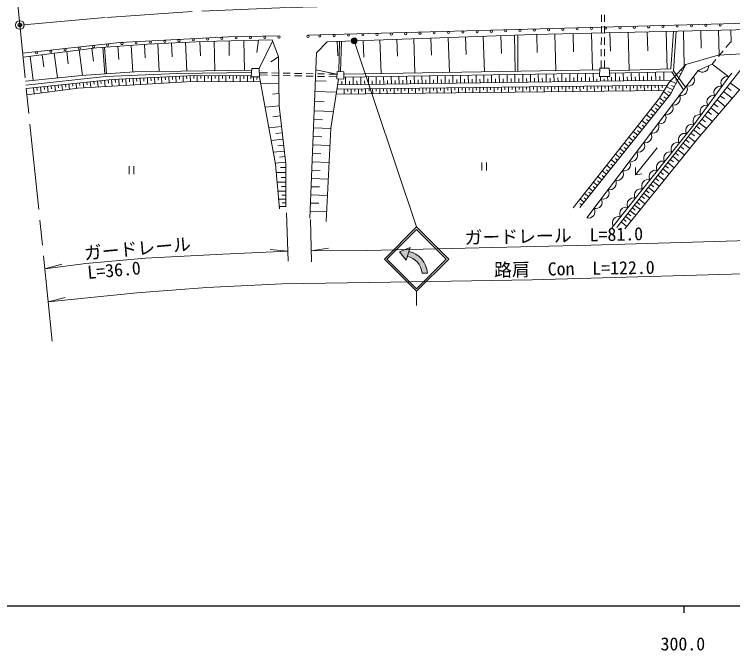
# Model space of a CAD drawing. Units: millimetres at full size, sheet at 1:1000; details may follow other scales. Extents: x 40000 to 680000, y 20000 to 380000.
# Drawn here: x 274340 to 374806, y 198715 to 287694 of the extents above; entities that cross this region are included whole.
import ezdxf
from ezdxf.enums import TextEntityAlignment as Align

# ---------------------------------------------------------------- set-up
doc = ezdxf.new("R2010")
doc.units = ezdxf.units.MM
doc.header["$LTSCALE"] = 1000
doc.header["$PDMODE"] = 32
doc.header["$PDSIZE"] = 500
doc.linetypes.add('CHAIN', pattern=[18.5, 12, -1.5, 3.5, -1.5])
for name, color, linetype, lineweight in [('M-BGD', 7, 'Continuous', 13), ('M-BMK', 2, 'CHAIN', 13), ('M-BMK-SRVR', 3, 'Continuous', 13), ('M-STR-HTXT', 7, 'Continuous', 13), ('M-STR-STRC', 7, 'Continuous', 13), ('M-TTL-BAND', 7, 'Continuous', 25)]:
    doc.layers.add(name, color=color, linetype=linetype, lineweight=lineweight)
doc.layers.add('M-OTRS', color=6, linetype='Continuous')
doc.styles.add('ＭＳ ゴシック', font='')
doc.styles.get('ＭＳ ゴシック').set_extended_font_data('MS Gothic')

msp = doc.modelspace()

# ---------------------------------------------------------------- hatches: boundary and pattern name
at = {"layer": 'M-STR-STRC'}
for points in [[(321547, 283797, -1), (322222, 284226, -0.41421), (322100, 283674, -0.41421)], [(329683, 255071), (328213, 254506), (329125, 253322)], [(329683, 255071), (328213, 254506), (329125, 253322)], [(329517, 254551), (329683, 255071), (328213, 254506), (329125, 253322), (329291, 253841)], [(329517, 254551), (329517, 254551), (329291, 253841), (329291, 253841, -0.33505), (331367, 251518), (331367, 251518), (332110, 251520), (332110, 251520, 0.33299)]]:
    msp.add_hatch(color=256, dxfattribs=at).paths.add_polyline_path(points)

# ---------------------------------------------------------------- linework, layer by layer
at = {"layer": 'M-BGD'}
for p, q in [((356455, 287646), (356451, 286646)), ((356874, 287642), (356875, 286642)), ((356449, 286046), (356446, 285046)), ((356875, 286042), (356875, 285042)), ((367917, 285363), (368031, 280454)), ((370372, 285419), (370428, 282965)), ((372826, 285476), (372907, 281979)), ((374574, 285516), (374615, 283768)), ((332611, 284380), (332695, 281976)), ((335015, 284464), (335185, 279572)), ((337461, 284549), (337546, 282103)), ((339907, 284634), (340080, 279656)), ((342396, 284720), (342482, 282231)), ((344380, 279731), (344306, 284786)), ((344762, 284802), (344757, 279737)), ((347416, 284889), (347475, 282357)), ((349949, 284948), (350067, 279829)), ((352508, 285007), (352567, 282448)), ((355068, 285066), (355186, 279918)), ((356444, 284446), (356440, 283446)), ((356876, 284442), (356876, 283442)), ((357642, 285125), (357701, 282551)), ((360216, 285185), (360338, 279888)), ((362864, 285246), (362925, 282597)), ((365513, 285307), (365634, 280044)), ((290671, 283363), (290929, 279649)), ((292528, 283492), (292657, 281635)), ((294387, 283595), (294585, 279712)), ((296328, 283693), (296427, 281752)), ((298269, 283792), (298474, 279767)), ((300282, 283895), (300384, 281882)), ((302296, 283953), (302387, 279822)), ((304362, 283998), (304407, 281932)), ((306427, 284043), (306518, 279880)), ((308508, 284088), (308276, 282351)), ((310467, 283954), (308592, 280120)), ((319505, 283926), (319576, 281888)), ((319744, 279687), (319822, 283937)), ((320086, 283946), (319945, 279679)), ((323118, 284051), (323200, 281688)), ((325481, 284133), (325645, 279407)), ((327844, 284215), (327926, 281852)), ((330207, 284297), (330374, 279488)), ((374486, 283824), (373847, 283055)), ((281661, 282489), (281884, 280758)), ((283392, 282713), (283851, 279156)), ((285171, 282942), (285400, 281164)), ((286737, 283091), (286996, 279375)), ((286956, 283106), (287213, 279390)), ((288813, 283235), (288942, 281377)), ((356438, 282846), (356435, 281846)), ((356876, 282842), (356877, 281842)), ((373464, 282593), (372825, 281824)), ((276554, 281830), (276990, 278455)), ((278242, 282048), (278459, 280360)), ((279929, 282266), (280376, 278803)), ((311285, 281733), (310222, 281040)), ((372442, 281362), (371930, 280746)), ((356433, 281246), (356429, 280168)), ((356877, 281242), (356878, 280161)), ((371930, 280746), (374282, 278966)), ((308610, 279535), (309736, 279513)), ((310336, 279501), (311336, 279482)), ((311935, 279470), (312935, 279451)), ((313535, 279439), (314535, 279420)), ((315135, 279408), (316135, 279389)), ((316493, 279917), (319460, 279324)), ((316735, 279377), (317734, 279358)), ((318334, 279346), (319460, 279324)), ((320417, 279316), (356200, 279935)), ((320417, 278892), (356181, 279451)), ((346549, 278208), (346533, 279300)), ((347642, 278223), (347626, 279317)), ((348737, 278239), (348721, 279334)), ((349833, 278255), (349818, 279351)), ((350931, 278271), (350915, 279368)), ((352030, 278287), (352014, 279386)), ((353130, 278303), (353114, 279403)), ((354231, 278319), (354215, 279420)), ((355334, 278335), (355318, 279437)), ((358425, 278379), (358409, 279471)), ((359527, 278395), (359512, 279498)), ((360640, 278411), (360624, 279524)), ((361764, 278428), (361747, 279551)), ((362897, 278444), (362881, 279578)), ((364042, 278461), (364026, 279605)), ((365198, 278477), (365181, 279633)), ((367567, 279349), (367439, 279415)), ((367794, 279795), (367537, 279925)), ((374308, 279001), (374708, 279482)), ((285460, 278316), (285500, 277931)), ((285957, 278367), (286041, 277554)), ((286454, 278419), (286497, 278012)), ((286952, 278470), (287041, 277613)), ((287449, 278522), (287494, 278093)), ((287947, 278573), (288040, 277671)), ((288446, 278603), (288468, 278150)), ((288945, 278627), (288989, 277727)), ((289444, 278652), (289467, 278202)), ((289944, 278677), (289988, 277786)), ((290443, 278701), (290465, 278256)), ((290942, 278726), (290986, 277844)), ((291442, 278751), (291464, 278310)), ((291941, 278775), (291984, 277903)), ((292441, 278800), (292462, 278364)), ((292940, 278824), (292983, 277961)), ((293439, 278849), (293461, 278417)), ((293939, 278874), (293981, 278020)), ((294438, 278898), (294459, 278471)), ((294938, 278923), (294979, 278078)), ((295437, 278948), (295458, 278525)), ((295936, 278972), (295978, 278137)), ((296436, 278997), (296456, 278579)), ((296935, 279021), (296976, 278195)), ((297435, 279046), (297455, 278633)), ((297934, 279071), (297974, 278254)), ((298433, 279095), (298454, 278687)), ((298933, 279120), (298973, 278312)), ((299432, 279145), (299452, 278741)), ((299932, 279145), (299928, 278324)), ((300432, 279143), (300430, 278732)), ((300932, 279140), (300928, 278317)), ((301432, 279138), (301430, 278726)), ((301932, 279136), (301928, 278310)), ((302432, 279134), (302430, 278720)), ((302932, 279131), (302928, 278303)), ((303432, 279129), (303430, 278715)), ((303932, 279127), (303928, 278296)), ((304432, 279124), (304430, 278709)), ((304932, 279122), (304928, 278289)), ((305432, 279120), (305430, 278703)), ((305932, 279117), (305928, 278282)), ((306432, 279115), (306430, 278697)), ((306932, 279113), (306928, 278275)), ((307432, 279110), (307430, 278691)), ((307780, 278963), (307769, 278269)), ((308280, 278955), (308275, 278608)), ((308620, 279221), (309734, 279194)), ((310334, 279180), (311334, 279156)), ((311933, 279141), (312933, 279117)), ((313533, 279102), (314533, 279078)), ((315133, 279064), (316132, 279039)), ((316435, 278412), (317940, 278354)), ((316732, 279025), (317732, 279001)), ((318332, 278986), (319446, 278959)), ((319549, 277817), (366198, 278492)), ((320145, 277826), (320138, 278357)), ((320677, 277834), (320661, 278896)), ((321209, 277841), (321201, 278373)), ((321740, 277849), (321725, 278913)), ((322273, 277857), (322265, 278389)), ((322805, 277864), (322790, 278929)), ((323338, 277872), (323331, 278405)), ((323872, 277880), (323856, 278946)), ((324405, 277888), (324398, 278421)), ((324939, 277895), (324924, 278963)), ((325473, 277903), (325466, 278437)), ((326008, 277911), (325992, 278979)), ((326543, 277918), (326535, 278453)), ((327077, 277926), (327062, 278996)), ((327613, 277934), (327605, 278469)), ((328149, 277942), (328133, 279013)), ((328685, 277949), (328677, 278486)), ((329221, 277957), (329205, 279030)), ((329758, 277965), (329750, 278502)), ((330295, 277973), (330279, 279046)), ((330832, 277980), (330824, 278518)), ((331369, 277988), (331354, 279063)), ((331907, 277996), (331900, 278534)), ((332445, 278004), (332430, 279080)), ((332984, 278012), (332976, 278550)), ((333523, 278019), (333507, 279097)), ((334062, 278027), (334054, 278566)), ((334601, 278035), (334586, 279114)), ((335141, 278043), (335134, 278583)), ((335681, 278051), (335666, 279130)), ((336222, 278058), (336214, 278599)), ((336762, 278066), (336747, 279147)), ((337303, 278074), (337296, 278615)), ((337845, 278082), (337829, 279164)), ((338386, 278090), (338379, 278631)), ((338928, 278098), (338913, 279181)), ((339471, 278105), (339463, 278648)), ((340013, 278113), (339997, 279198)), ((340556, 278121), (340548, 278664)), ((341099, 278129), (341084, 279215)), ((341643, 278137), (341635, 278680)), ((342187, 278145), (342171, 279232)), ((342731, 278152), (342723, 278697)), ((343275, 278160), (343259, 279249)), ((343820, 278168), (343812, 278713)), ((344365, 278176), (344349, 279266)), ((344911, 278184), (344903, 278730)), ((345456, 278192), (345440, 279283)), ((346002, 278200), (345995, 278746)), ((347095, 278216), (347088, 278762)), ((348190, 278231), (348182, 278779)), ((349285, 278247), (349277, 278795)), ((350382, 278263), (350374, 278812)), ((351480, 278279), (351472, 278828)), ((352580, 278295), (352572, 278845)), ((353680, 278311), (353672, 278861)), ((354782, 278327), (354774, 278878)), ((355833, 278342), (355829, 278676)), ((356333, 278349), (356324, 279018)), ((356833, 278356), (356829, 278676)), ((357333, 278364), (357324, 279002)), ((357879, 278371), (357871, 278917)), ((358976, 278387), (358968, 278938)), ((360084, 278403), (360076, 278960)), ((361202, 278420), (361194, 278981)), ((362330, 278436), (362322, 279003)), ((363470, 278452), (363462, 279025)), ((364620, 278469), (364612, 279047)), ((366887, 278012), (366116, 278404)), ((367104, 278440), (366816, 278540)), ((277005, 277441), (277096, 276558)), ((277502, 277492), (277548, 277051)), ((278000, 277544), (278088, 276692)), ((278497, 277595), (278541, 277169)), ((278994, 277647), (279079, 276827)), ((279492, 277698), (279534, 277288)), ((279989, 277750), (280071, 276961)), ((280486, 277801), (280527, 277407)), ((280984, 277853), (281062, 277096)), ((281481, 277904), (281520, 277526)), ((281978, 277955), (282053, 277230)), ((282476, 278007), (282513, 277644)), ((282973, 278058), (283045, 277364)), ((283470, 278110), (283506, 277763)), ((283968, 278161), (284043, 277437)), ((284465, 278213), (284503, 277851)), ((284962, 278264), (285042, 277496)), ((311335, 278053), (308798, 278019)), ((319456, 277228), (365652, 277775)), ((324955, 277293), (324960, 276943)), ((325455, 277299), (325464, 276599)), ((325955, 277305), (325960, 276955)), ((326455, 277311), (326464, 276611)), ((326955, 277317), (326959, 276967)), ((327455, 277323), (327464, 276622)), ((327955, 277329), (327959, 276979)), ((328455, 277335), (328463, 276634)), ((328955, 277341), (328959, 276990)), ((329455, 277347), (329463, 276646)), ((329955, 277353), (329959, 277002)), ((330455, 277358), (330463, 276657)), ((330955, 277364), (330959, 277014)), ((331455, 277370), (331463, 276669)), ((331955, 277376), (331959, 277025)), ((332455, 277382), (332463, 276680)), ((332955, 277388), (332959, 277037)), ((333455, 277394), (333463, 276692)), ((333955, 277400), (333959, 277049)), ((334455, 277406), (334463, 276704)), ((334955, 277412), (334959, 277061)), ((335455, 277418), (335463, 276715)), ((335955, 277424), (335959, 277072)), ((336455, 277430), (336463, 276727)), ((336955, 277435), (336959, 277084)), ((337455, 277441), (337463, 276738)), ((337955, 277447), (337959, 277096)), ((338454, 277453), (338463, 276750)), ((338954, 277459), (338959, 277107)), ((339454, 277465), (339463, 276762)), ((339954, 277471), (339959, 277119)), ((340454, 277477), (340463, 276773)), ((340954, 277483), (340958, 277131)), ((341454, 277489), (341463, 276785)), ((341954, 277495), (341958, 277143)), ((342454, 277501), (342463, 276796)), ((342954, 277506), (342958, 277154)), ((343454, 277512), (343462, 276808)), ((343954, 277518), (343958, 277166)), ((344454, 277524), (344462, 276819)), ((344954, 277530), (344958, 277178)), ((345454, 277536), (345462, 276831)), ((345954, 277542), (345958, 277190)), ((346454, 277548), (346462, 276843)), ((346954, 277554), (346958, 277201)), ((347454, 277560), (347462, 276854)), ((347954, 277566), (347958, 277213)), ((348454, 277572), (348462, 276866)), ((348954, 277578), (348958, 277225)), ((349454, 277583), (349462, 276877)), ((349954, 277589), (349958, 277236)), ((350454, 277595), (350462, 276889)), ((350954, 277601), (350958, 277248)), ((351454, 277607), (351462, 276901)), ((351954, 277613), (351958, 277260)), ((352454, 277619), (352462, 276912)), ((352953, 277625), (352958, 277272)), ((353453, 277631), (353462, 276924)), ((353953, 277637), (353958, 277283)), ((354453, 277643), (354462, 276935)), ((354953, 277649), (354958, 277295)), ((355453, 277655), (355462, 276947)), ((355953, 277660), (355957, 277307)), ((356453, 277666), (356462, 276959)), ((356953, 277672), (356957, 277318)), ((357453, 277678), (357462, 276970)), ((357953, 277684), (357957, 277330)), ((358453, 277690), (358461, 276982)), ((358953, 277696), (358957, 277342)), ((359453, 277702), (359461, 276993)), ((359953, 277708), (359957, 277354)), ((360453, 277714), (360461, 277005)), ((360953, 277720), (360957, 277365)), ((361453, 277726), (361461, 277016)), ((361953, 277732), (361957, 277377)), ((362453, 277737), (362461, 277028)), ((362953, 277743), (362957, 277389)), ((363453, 277749), (363461, 277040)), ((363953, 277755), (363957, 277400)), ((364453, 277761), (364461, 277051)), ((364953, 277767), (364957, 277412)), ((366433, 277121), (365534, 277579)), ((366660, 277567), (366275, 277763)), ((374007, 277509), (374613, 277033)), ((374482, 278115), (375749, 277122)), ((311354, 276616), (310447, 276534)), ((316377, 276907), (319387, 276791)), ((319345, 276528), (365224, 277060)), ((320456, 277240), (320464, 276541)), ((320956, 277246), (320960, 276897)), ((321456, 277252), (321464, 276553)), ((321956, 277258), (321960, 276908)), ((322456, 277264), (322464, 276565)), ((322956, 277270), (322960, 276920)), ((323456, 277276), (323464, 276576)), ((323956, 277281), (323960, 276932)), ((324455, 277287), (324464, 276588)), ((365915, 276261), (365125, 276895)), ((366204, 276672), (365755, 276901)), ((373076, 276322), (373657, 275866)), ((373531, 276902), (374744, 275952)), ((316325, 275562), (317670, 275510)), ((365281, 275471), (364600, 276017)), ((364969, 275081), (364628, 275354)), ((365598, 275866), (365203, 276183)), ((372621, 275741), (373783, 274831)), ((311377, 274922), (309404, 274698)), ((364030, 273911), (363366, 274443)), ((364656, 274691), (363985, 275229)), ((364343, 274301), (364008, 274570)), ((371749, 274629), (372861, 273757)), ((372185, 275185), (372741, 274749)), ((311539, 273515), (310509, 273359)), ((316273, 274216), (318963, 274112)), ((363405, 273130), (362746, 273658)), ((363717, 273520), (363385, 273787)), ((370915, 273564), (371979, 272729)), ((371332, 274096), (371864, 273679)), ((316226, 273012), (317431, 272965)), ((362779, 272350), (362127, 272873)), ((363092, 272740), (362763, 273004)), ((370115, 272544), (371135, 271745)), ((370515, 273054), (371025, 272654)), ((311710, 272025), (309929, 271821)), ((316180, 271807), (318589, 271714)), ((361528, 270790), (360888, 271303)), ((362153, 271570), (361508, 272088)), ((361841, 271180), (361518, 271439)), ((362466, 271960), (362140, 272222)), ((369350, 271568), (370326, 270802)), ((369732, 272056), (370221, 271673)), ((311812, 271135), (310921, 271033)), ((316134, 270616), (317324, 270570)), ((360902, 270010), (360269, 270518)), ((361215, 270400), (360895, 270656)), ((368606, 270619), (369555, 269875)), ((368978, 271093), (369452, 270721)), ((311914, 270244), (310251, 270053)), ((312009, 269413), (311178, 269317)), ((316088, 269426), (318469, 269334)), ((360277, 269230), (359650, 269732)), ((360589, 269620), (360273, 269874)), ((367873, 269683), (368808, 268950)), ((368239, 270151), (368707, 269784)), ((312105, 268581), (310552, 268403)), ((316042, 268249), (317219, 268204)), ((359338, 268060), (359028, 268308)), ((359651, 268450), (359030, 268947)), ((359964, 268840), (359650, 269091)), ((366794, 268307), (367248, 267951)), ((367150, 268761), (368072, 268038)), ((367511, 269222), (367972, 268861)), ((312194, 267805), (311418, 267716)), ((358400, 266889), (357792, 267377)), ((358713, 267279), (358405, 267526)), ((359025, 267669), (358411, 268162)), ((366086, 267404), (366534, 267053)), ((366437, 267852), (367346, 267140)), ((290378, 266459), (290378, 265341)), ((291045, 266459), (291045, 265341)), ((312283, 267029), (310833, 266862)), ((312312, 266301), (311583, 266299)), ((315997, 267073), (318350, 266982)), ((339730, 266967), (339730, 265849)), ((340397, 266967), (340397, 265849)), ((357774, 266109), (357172, 266592)), ((358087, 266499), (357783, 266743)), ((365389, 266515), (365831, 266168)), ((365735, 266956), (366631, 266254)), ((312314, 265571), (310962, 265567)), ((315952, 265910), (317115, 265865)), ((357148, 265329), (356553, 265807)), ((357461, 265719), (357160, 265960)), ((364702, 265638), (365137, 265296)), ((365043, 266073), (365926, 265381)), ((312316, 264895), (311640, 264893)), ((315907, 264747), (318232, 264657)), ((355897, 263769), (355314, 264236)), ((356210, 264159), (355915, 264395)), ((356523, 264549), (355934, 265021)), ((356836, 264939), (356538, 265178)), ((363688, 264344), (364546, 263671)), ((364024, 264773), (364453, 264437)), ((364360, 265202), (365231, 264520)), ((312318, 264219), (311086, 264215)), ((312320, 263603), (311704, 263601)), ((315862, 263598), (317012, 263553)), ((355272, 262989), (354695, 263451)), ((355584, 263379), (355293, 263612)), ((363024, 263498), (363870, 262835)), ((363356, 263921), (363779, 263589)), ((312322, 262987), (311199, 262984)), ((312323, 262426), (311762, 262424)), ((315818, 262448), (318116, 262360)), ((354646, 262209), (354076, 262666)), ((354959, 262599), (354670, 262830)), ((362048, 262253), (362460, 261931)), ((362371, 262664), (363205, 262010)), ((362698, 263081), (363115, 262754)), ((312325, 261864), (311302, 261861)), ((312326, 261353), (311815, 261351)), ((315774, 261313), (316910, 261269)), ((353708, 261038), (353426, 261265)), ((354020, 261428), (353456, 261881)), ((354333, 261818), (354048, 262047)), ((361409, 261437), (361814, 261119)), ((361726, 261842), (362548, 261197)), ((312328, 260841), (311396, 260839)), ((360465, 260233), (361264, 259606)), ((360778, 260632), (361177, 260319)), ((361091, 261031), (361901, 260396)), ((315730, 260177), (318002, 260089)), ((359847, 259445), (360635, 258828)), ((360156, 259839), (360550, 259530)), ((359231, 258658), (360007, 258050)), ((359539, 259052), (359927, 258747))]:
    msp.add_line(p, q, dxfattribs=at)
for points in [[(315405, 284771), (376931, 286472), (397052, 286391)], [(315691, 259178), (316585, 282297), (318091, 283876), (347017, 284880), (383341, 285718), (395852, 285642), (396195, 271518), (397676, 271329), (398284, 284312), (397335, 285679)], [(366515, 285330), (366146, 280059), (357566, 279806)], [(368221, 277511), (366554, 279778), (366918, 285339)], [(275505, 282257), (289099, 283742), (304313, 284534), (311362, 284681)], [(275562, 281702), (285830, 283028), (292945, 283521), (300762, 283919), (310403, 284130), (311285, 281733), (311377, 274922), (312311, 266786), (312328, 260787)], [(376914, 282199), (372795, 281973), (368247, 280686), (365871, 278142), (364576, 275978), (352486, 260650)], [(368247, 280686), (366134, 276534), (353439, 260703)], [(354426, 259241), (369983, 279844), (371930, 280746)], [(358614, 257871), (376303, 280438), (384934, 281038), (395151, 271482), (396035, 268758), (397421, 268612), (397068, 266674), (396026, 265030)], [(359739, 257719), (369941, 270354), (378233, 280017), (381949, 280414), (384402, 280366), (392526, 271793), (393527, 268243), (393742, 265791), (392721, 262154)], [(307533, 279894), (291140, 279664), (283746, 279149), (275907, 278344)], [(275964, 277792), (287099, 279001), (297178, 279425), (307511, 279544)], [(319475, 279722), (319434, 278659), (320417, 278618), (320417, 279661), (319474, 279697)], [(357588, 279452), (366320, 279660), (367940, 277139)], [(276010, 277338), (288040, 278583), (299484, 279147), (307484, 279110)], [(308754, 278262), (299250, 278328), (283228, 277389), (276104, 276423)], [(311427, 260494), (310854, 266750), (308628, 278950)], [(319680, 278648), (318591, 271759), (317933, 258737)], [(374282, 278966), (369364, 272263), (357889, 257846)], [(364262, 269008), (361241, 265270), (362114, 265416), (361241, 265270), (361241, 266288)]]:
    msp.add_lwpolyline(points, dxfattribs=at)
for points in [[(307547, 280120), (307475, 278968), (308628, 278950), (308592, 280120)], [(356209, 280172), (356163, 279021), (357615, 278998), (357546, 280149)]]:
    msp.add_lwpolyline(points, close=True, dxfattribs=at)
for centre in [(373053, 286215), (337066, 285220), (339066, 285275), (341065, 285330), (343064, 285386), (345063, 285441), (347063, 285496), (349062, 285552), (351061, 285607), (353060, 285662), (355060, 285717), (357059, 285773), (359058, 285828), (361057, 285883), (363056, 285939), (365056, 285994), (367055, 286049), (369054, 286104), (371053, 286160), (301371, 284231), (303368, 284334), (305366, 284406), (307366, 284448), (309365, 284489), (311365, 284531), (315409, 284621), (317074, 284667), (319073, 284722), (321073, 284778), (323072, 284833), (325071, 284888), (327070, 284943), (329069, 284999), (331069, 285054), (333068, 285109), (335067, 285165), (285409, 283188), (287397, 283405), (289387, 283607), (291384, 283711), (293381, 283815), (295379, 283919), (297376, 284023), (299373, 284127), (277457, 282319), (279445, 282536), (281433, 282753), (283421, 282971)]:
    msp.add_circle(centre, 150, dxfattribs=at)
for centre, start, end in [((370588, 280486), 226.56534, 3.13348), ((368582, 278533), 254.66151, 31.22965), ((374058, 278106), 75.445, 212.01314), ((367588, 277216), 254.66151, 31.22965), ((373081, 276775), 75.445, 212.01314), ((366593, 275900), 254.66151, 31.22965), ((372105, 275445), 75.445, 212.01314), ((365599, 274583), 254.66151, 31.22965), ((371129, 274115), 75.445, 212.01314), ((364605, 273266), 254.66151, 31.22965), ((370153, 272784), 75.445, 212.01314), ((363611, 271949), 254.66151, 31.22965), ((369145, 271462), 73.20018, 209.76833), ((362616, 270632), 254.66151, 31.22965), ((368118, 270171), 73.20018, 209.76833), ((361622, 269316), 254.66151, 31.22965), ((367090, 268880), 73.20018, 209.76833), ((360628, 267999), 254.66151, 31.22965), ((366063, 267589), 73.20018, 209.76833), ((359634, 266682), 254.66151, 31.22965), ((365035, 266298), 73.20018, 209.76833), ((358639, 265365), 254.66151, 31.22965), ((364008, 265007), 73.20018, 209.76833), ((357645, 264048), 254.66151, 31.22965), ((362980, 263716), 73.20018, 209.76833), ((361953, 262425), 73.20018, 209.76833), ((356651, 262732), 254.66151, 31.22965), ((355657, 261415), 254.66151, 31.22965), ((360925, 261134), 73.20018, 209.76833), ((354662, 260098), 254.66151, 31.22965), ((359898, 259843), 73.20018, 209.76833), ((358870, 258552), 73.20018, 209.76833)]:
    msp.add_arc(centre, 886, start, end, dxfattribs=at)
at = {"layer": 'M-BMK'}
msp.add_line((279639, 241993), (271079, 325373), dxfattribs=at)
msp.add_lwpolyline([(275100, 286207), (287253, 287256), (300540, 288163), (312681, 288649), (346557, 289510), (375050, 290265), (413864, 291445), (438709, 292123), (461393, 292316), (475229, 292457), (497832, 292303), (532811, 291482), (550813, 290895), (575242, 289722)], dxfattribs=at)
at = {"layer": 'M-BMK-SRVR'}
msp.add_circle((275100, 286207), 600, dxfattribs=at)
at = {"layer": 'M-OTRS'}
msp.add_point((275100, 286207), dxfattribs=at)
at = {"layer": 'M-STR-HTXT'}
for p, q in [((312625, 253173), (312395, 259927)), ((315897, 253085), (315745, 258987)), ((312577, 254587), (310132, 254817)), ((315858, 254618), (318283, 255002)), ((278601, 252106), (280969, 252753)), ((279073, 247509), (281458, 248091))]:
    msp.add_line(p, q, dxfattribs=at)
for points in [[(396004, 256621), (354951, 255401), (323665, 254688), (315858, 254618)], [(278601, 252106), (284341, 252840), (292689, 253586), (303504, 254171), (312577, 254587)], [(279073, 247509), (291468, 248750), (301273, 249500), (311786, 250006), (326941, 250256), (346775, 250583), (395993, 251960)]]:
    msp.add_lwpolyline(points, dxfattribs=at)
at = {"layer": 'M-STR-STRC'}
for p, q in [((321885, 284011), (330590, 257973)), ((326090, 253473), (330590, 257973)), ((326444, 253473), (330590, 257620)), ((335090, 253473), (330590, 257973)), ((334737, 253473), (330590, 257620)), ((329683, 255071), (328213, 254506)), ((328213, 254506), (329125, 253322)), ((329125, 253322), (329683, 255071)), ((326090, 253473), (330590, 248973)), ((326444, 253473), (330590, 249326)), ((330590, 249326), (334737, 253473)), ((330590, 248973), (335090, 253473)), ((332110, 251520), (331367, 251518)), ((330590, 248973), (330590, 246973))]:
    msp.add_line(p, q, dxfattribs=at)
msp.add_circle((321885, 284011), 400, dxfattribs=at)
for radius, start, end in [(3327, 3.70323, 77.37188), (2586, 4.73997, 78.83443)]:
    msp.add_arc((328790, 251305), radius, start, end, dxfattribs=at)
at = {"layer": 'M-TTL-BAND'}
for p, q in [((40000, 205000), (579000, 205000)), ((368000, 205000), (368000, 204000))]:
    msp.add_line(p, q, dxfattribs=at)

# ---------------------------------------------------------------- texts
at = {"layer": 'M-STR-HTXT', "style": 'ＭＳ ゴシック'}
for s, rotation, p in [('ガードレール\u3000L=81.0', 1.304, (337335, 255000)), ('ガードレール', 5.106, (284203, 252827)), ('路肩\u3000Con  L=122.0', 0.944, (341463, 250495)), ('L=36.0', 5.106, (284682, 250141))]:
    msp.add_text(s, height=1833, rotation=rotation, dxfattribs=at).set_placement(p, align=Align.BOTTOM_LEFT)
at = {"layer": 'M-TTL-BAND', "style": 'ＭＳ ゴシック'}
msp.add_text('300.0', height=1833, dxfattribs=at).set_placement((367844, 198195), align=Align.BOTTOM_CENTER)

doc.saveas('drawing.dxf')
